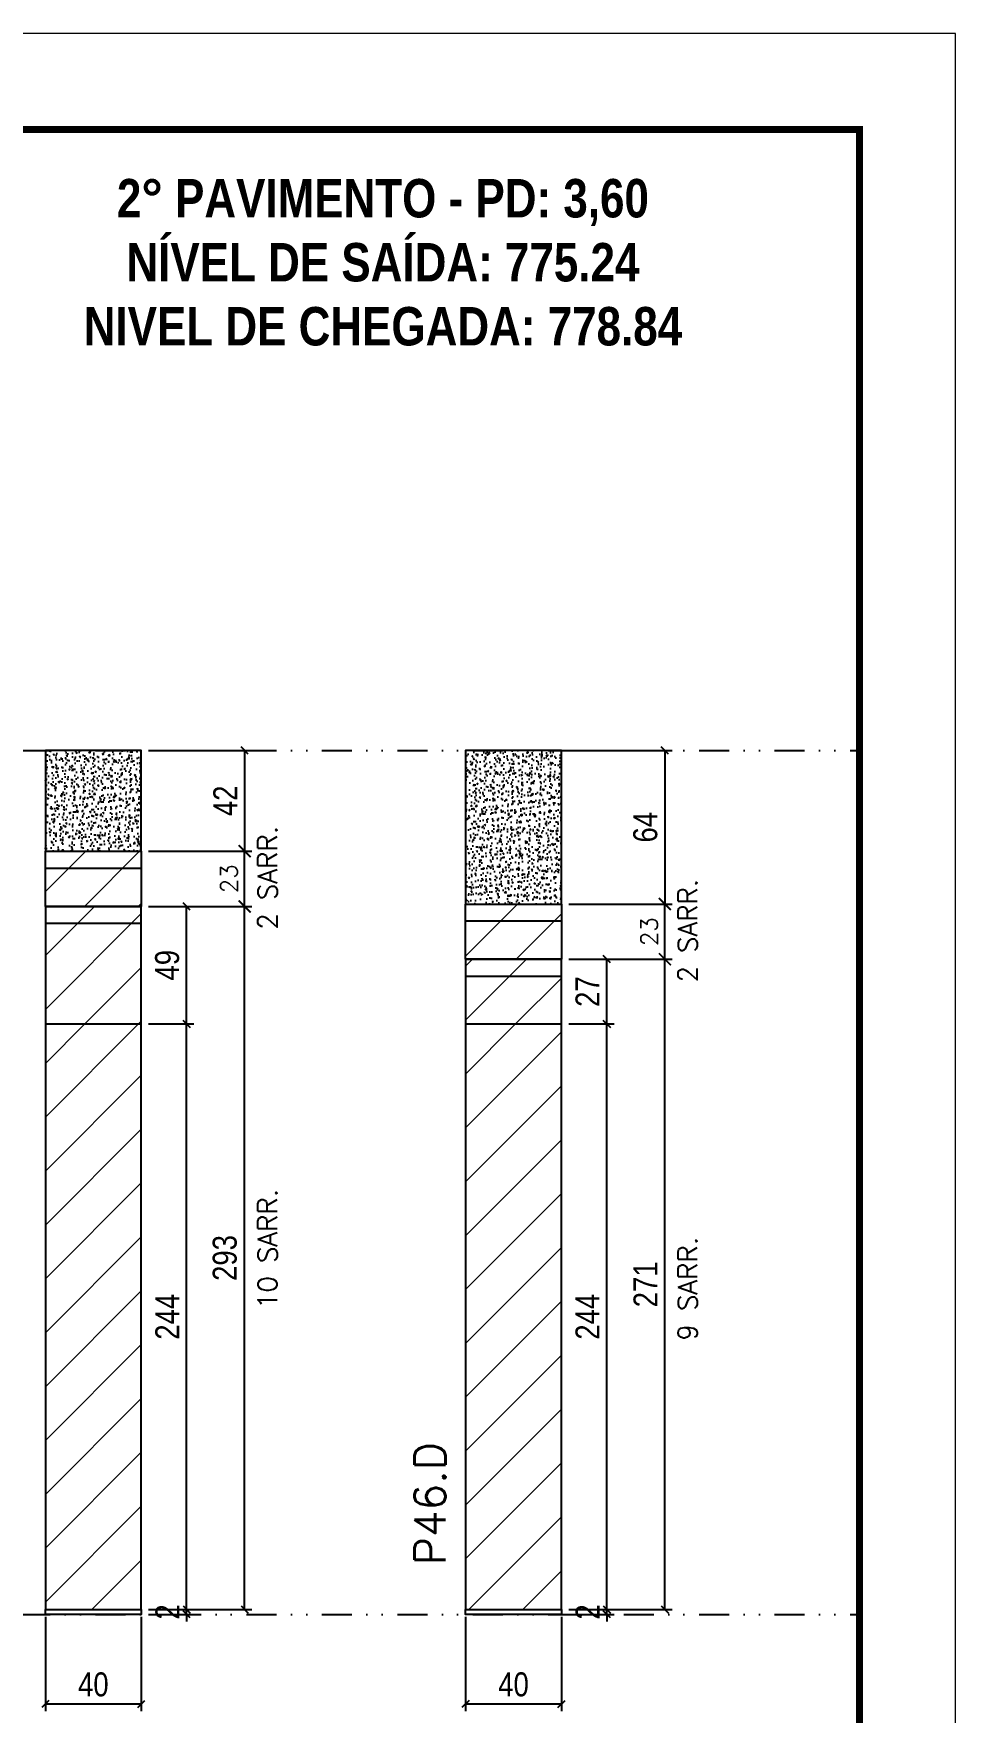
# Model space of a CAD drawing. Extents: x 2949 to 9203, y -16089 to 12527.
# Drawn here: x 7233 to 7618, y 7233 to 7932 of the extents above; entities that cross this region are included whole.
import ezdxf

# ---------------------------------------------------------------- set-up
doc = ezdxf.new("R2010")
doc.units = 0
doc.linetypes.add('DASHED', pattern=[0.75, 0.5, -0.25])
doc.linetypes.add('DIVIDE2', pattern=[0.625, 0.25, -0.125, 0, -0.125, 0, -0.125])
for name, color, linetype in [('COTA', 241, 'Continuous'), ('NOMENCLATURA', 7, 'Continuous'), ('Nível', 160, 'Continuous'), ('Painéis', 200, 'Continuous'), ('SARR_2.2x7', 40, 'Continuous')]:
    doc.layers.add(name, color=color, linetype=linetype)
for name, color, linetype, lineweight in [('Folhas', 255, 'Continuous', 9), ('Hachura', 251, 'Continuous', 9), ('SARRAFO DE PRESSAO', 251, 'DASHED', 9), ('Texto Seção', 7, 'Continuous', 15)]:
    doc.layers.add(name, color=color, linetype=linetype, lineweight=lineweight)
doc.styles.add('COTA TECNICA', font='techl___.ttf', dxfattribs={"height": 10})
doc.styles.add('COTA TECNICA-50', font='techl___.ttf', dxfattribs={"height": 10})
doc.styles.add('REGUA-120', font='ROMANS.shx', dxfattribs={"height": 15})
doc.styles.add('ROMANC', font='techb___.ttf', dxfattribs={"height": 2.5})
doc.styles.add('ROMANS', font='romans.shx')
doc.dimstyles.new('COTA PAINEL-50', dxfattribs={"dimtxt": 10, "dimasz": 3, "dimexe": 3, "dimexo": 3, "dimgap": 3, "dimtad": 1, "dimdec": 1, "dimzin": 12, "dimdsep": 46, "dimtxsty": 'COTA TECNICA-50', "dimblk1": 'OBLIQUE', "dimblk2": 'OBLIQUE', "dimsah": 1, "dimcen": 0.9, "dimclrd": 4, "dimclre": 4, "dimclrt": 240, "dimadec": 1, "dimazin": 3, "dimtfac": 1, "dimtdec": 1, "dimtmove": 0, "dimatfit": 3, "dimfxl": 1, "dimtolj": 1, "dimtzin": 12, "dimarcsym": 0})
doc.dimstyles.new('Cota Paínel', dxfattribs={"dimtxt": 7, "dimasz": 5, "dimexe": 3, "dimexo": 3, "dimgap": 3, "dimtad": 1, "dimdec": 1, "dimzin": 12, "dimdsep": 46, "dimtxsty": 'ROMANS', "dimblk": 'ARCHTICK', "dimcen": 0, "dimclrd": 4, "dimclre": 4, "dimclrt": 1, "dimadec": 1, "dimazin": 3, "dimtfac": 1, "dimtdec": 1, "dimtmove": 0, "dimatfit": 3, "dimldrblk": 'OBLIQUE', "dimfxl": 1, "dimtolj": 1, "dimtzin": 12, "dimarcsym": 0})
doc.dimstyles.new('PAINEL', dxfattribs={"dimtxt": 10, "dimasz": 3, "dimexe": 3, "dimexo": 3, "dimgap": 3, "dimtad": 1, "dimdec": 1, "dimzin": 12, "dimdsep": 46, "dimtxsty": 'COTA TECNICA', "dimblk1": 'OBLIQUE', "dimblk2": 'OBLIQUE', "dimsah": 1, "dimcen": 0.9, "dimclrd": 4, "dimclre": 4, "dimclrt": 240, "dimadec": 1, "dimazin": 3, "dimtfac": 1, "dimtdec": 1, "dimtmove": 0, "dimatfit": 3, "dimfxl": 1, "dimtolj": 1, "dimtzin": 12, "dimarcsym": 0})
pattern_1 = [(45, (-126071.967, -22713.47), (-11.2253202, 11.2253202), [])]

# ---------------------------------------------------------------- blocks, each defined once
blk = doc.blocks.new('9999999999')
at = {"layer": 'Folhas'}
blk.add_lwpolyline([(98138.98, 34190.21), (99623.98, 34190.21), (99623.98, 35240.21), (98138.98, 35240.21)], close=True, dxfattribs=at)
at = {"layer": 'Folhas', "color": 30, "const_width": 3}
blk.add_lwpolyline([(98213.98, 34230.21), (99583.98, 34230.21), (99583.98, 35200.21), (98213.98, 35200.21)], close=True, dxfattribs=at)
blk = doc.blocks.new('_Oblique')
at = {"color": 0, "linetype": 'ByBlock', "lineweight": -2}
blk.add_line((-0.5, -0.5), (0.5, 0.5), dxfattribs=at)
blk = doc.blocks.new('*D549')
at = {"layer": 'COTA', "color": 4, "lineweight": -2, "transparency": 16777216}
for p, q in [((7238.14, 7272.72), (7238.14, 7233.37)), ((7278.14, 7272.72), (7278.14, 7233.37)), ((7238.14, 7236.37), (7278.14, 7236.37))]:
    blk.add_line(p, q, dxfattribs=at)
at = {"layer": 'Defpoints', "color": 0, "transparency": 16777216}
for p in [(7238.14, 7275.72), (7278.14, 7275.72), (7278.14, 7236.37)]:
    blk.add_point(p, dxfattribs=at)
at = {"layer": 'COTA', "color": 4, "lineweight": -2, "transparency": 16777216, "xscale": 3, "yscale": 3, "zscale": 3, "rotation": 180}
blk.add_blockref('_Oblique', (7238.14, 7236.37), dxfattribs=at)
at = {"layer": 'COTA', "color": 4, "lineweight": -2, "transparency": 16777216, "xscale": 3, "yscale": 3, "zscale": 3}
blk.add_blockref('_Oblique', (7278.14, 7236.37), dxfattribs=at)
at = {"layer": 'COTA', "color": 240, "transparency": 16777216, "insert": (7258.14, 7244.47), "char_height": 10, "attachment_point": 5, "style": 'COTA TECNICA'}
blk.add_mtext('\\A1;40', dxfattribs=at)
blk = doc.blocks.new('*D550')
at = {"layer": 'COTA', "color": 4, "lineweight": -2, "transparency": 16777216}
for p, q in [((7281.14, 7275.72), (7300.04, 7275.72)), ((7297.04, 7275.72), (7297.04, 7278.72)), ((7297.04, 7273.72), (7297.04, 7275.72)), ((7281.14, 7273.72), (7300.04, 7273.72)), ((7297.04, 7273.72), (7297.04, 7270.72))]:
    blk.add_line(p, q, dxfattribs=at)
at = {"layer": 'Defpoints', "color": 0, "transparency": 16777216}
for p in [(7278.14, 7275.72), (7297.04, 7275.72), (7278.14, 7273.72)]:
    blk.add_point(p, dxfattribs=at)
at = {"layer": 'COTA', "color": 4, "lineweight": -2, "transparency": 16777216, "xscale": 3, "yscale": 3, "zscale": 3}
for p, rotation in [((7297.04, 7275.72), 270), ((7297.04, 7273.72), 90)]:
    blk.add_blockref('_Oblique', p, dxfattribs=dict(at, rotation=rotation))
at = {"layer": 'COTA', "color": 240, "transparency": 16777216, "insert": (7289.04, 7274.72), "char_height": 10, "attachment_point": 5, "rotation": 90, "style": 'COTA TECNICA-50'}
blk.add_mtext('\\A1;2', dxfattribs=at)
blk = doc.blocks.new('*D582')
at = {"layer": 'COTA', "color": 4, "linetype": 'ByBlock', "lineweight": -2, "transparency": 16777216}
for p, q in [((7281.14, 7633.72), (7324.22, 7633.72)), ((7321.22, 7633.72), (7321.22, 7591.72)), ((7281.14, 7591.72), (7324.22, 7591.72))]:
    blk.add_line(p, q, dxfattribs=at)
at = {"layer": 'Defpoints', "color": 0, "linetype": 'ByBlock', "transparency": 16777216}
for p in [(7278.14, 7633.72), (7278.14, 7591.72), (7321.22, 7591.72)]:
    blk.add_point(p, dxfattribs=at)
at = {"layer": 'COTA', "color": 4, "linetype": 'ByBlock', "lineweight": -2, "transparency": 16777216, "xscale": 3, "yscale": 3, "zscale": 3}
for p, rotation in [((7321.22, 7633.72), 90), ((7321.22, 7591.72), 270)]:
    blk.add_blockref('_Oblique', p, dxfattribs=dict(at, rotation=rotation))
at = {"layer": 'COTA', "color": 240, "linetype": 'ByBlock', "transparency": 16777216, "insert": (7313.15, 7612.72), "char_height": 10, "attachment_point": 5, "rotation": 90, "style": 'COTA TECNICA'}
blk.add_mtext('\\A1;42', dxfattribs=at)
blk = doc.blocks.new('*D583')
at = {"layer": 'COTA', "color": 4, "linetype": 'ByBlock', "lineweight": -2, "transparency": 16777216}
for p, q in [((7281.14, 7568.72), (7324.22, 7568.72)), ((7321.22, 7275.72), (7321.22, 7568.72)), ((7281.14, 7275.72), (7324.22, 7275.72))]:
    blk.add_line(p, q, dxfattribs=at)
at = {"layer": 'Defpoints', "color": 0, "linetype": 'ByBlock', "transparency": 16777216}
for p in [(7278.14, 7568.72), (7321.22, 7568.72), (7278.14, 7275.72)]:
    blk.add_point(p, dxfattribs=at)
at = {"layer": 'COTA', "color": 4, "linetype": 'ByBlock', "lineweight": -2, "transparency": 16777216, "xscale": 3, "yscale": 3, "zscale": 3}
for p, rotation in [((7321.22, 7568.72), 90), ((7321.22, 7275.72), 270)]:
    blk.add_blockref('_Oblique', p, dxfattribs=dict(at, rotation=rotation))
at = {"layer": 'COTA', "color": 240, "linetype": 'ByBlock', "transparency": 16777216, "insert": (7312.97, 7422.22), "char_height": 10, "attachment_point": 5, "rotation": 90, "style": 'COTA TECNICA'}
blk.add_mtext('\\A1;293', dxfattribs=at)
blk = doc.blocks.new('*D557')
at = {"layer": 'COTA', "color": 4, "lineweight": -2, "transparency": 16777216}
for p, q in [((7413.31, 7272.72), (7413.31, 7233.37)), ((7453.31, 7272.72), (7453.31, 7233.37)), ((7413.31, 7236.37), (7453.31, 7236.37))]:
    blk.add_line(p, q, dxfattribs=at)
at = {"layer": 'Defpoints', "color": 0, "transparency": 16777216}
for p in [(7413.31, 7275.72), (7453.31, 7275.72), (7453.31, 7236.37)]:
    blk.add_point(p, dxfattribs=at)
at = {"layer": 'COTA', "color": 4, "lineweight": -2, "transparency": 16777216, "xscale": 3, "yscale": 3, "zscale": 3, "rotation": 180}
blk.add_blockref('_Oblique', (7413.31, 7236.37), dxfattribs=at)
at = {"layer": 'COTA', "color": 4, "lineweight": -2, "transparency": 16777216, "xscale": 3, "yscale": 3, "zscale": 3}
blk.add_blockref('_Oblique', (7453.31, 7236.37), dxfattribs=at)
at = {"layer": 'COTA', "color": 240, "transparency": 16777216, "insert": (7433.31, 7244.47), "char_height": 10, "attachment_point": 5, "style": 'COTA TECNICA'}
blk.add_mtext('\\A1;40', dxfattribs=at)
blk = doc.blocks.new('*D558')
at = {"layer": 'COTA', "color": 4, "lineweight": -2, "transparency": 16777216}
for p, q in [((7456.31, 7275.72), (7475.22, 7275.72)), ((7472.22, 7275.72), (7472.22, 7278.72)), ((7472.22, 7273.72), (7472.22, 7275.72)), ((7456.31, 7273.72), (7475.22, 7273.72)), ((7472.22, 7273.72), (7472.22, 7270.72))]:
    blk.add_line(p, q, dxfattribs=at)
at = {"layer": 'Defpoints', "color": 0, "transparency": 16777216}
for p in [(7453.31, 7275.72), (7472.22, 7275.72), (7453.31, 7273.72)]:
    blk.add_point(p, dxfattribs=at)
at = {"layer": 'COTA', "color": 4, "lineweight": -2, "transparency": 16777216, "xscale": 3, "yscale": 3, "zscale": 3}
for p, rotation in [((7472.22, 7275.72), 270), ((7472.22, 7273.72), 90)]:
    blk.add_blockref('_Oblique', p, dxfattribs=dict(at, rotation=rotation))
at = {"layer": 'COTA', "color": 240, "transparency": 16777216, "insert": (7464.22, 7274.72), "char_height": 10, "attachment_point": 5, "rotation": 90, "style": 'COTA TECNICA-50'}
blk.add_mtext('\\A1;2', dxfattribs=at)
blk = doc.blocks.new('*D585')
at = {"layer": 'COTA', "color": 4, "linetype": 'ByBlock', "lineweight": -2, "transparency": 16777216}
for p, q in [((7456.31, 7633.72), (7499.39, 7633.72)), ((7496.39, 7633.72), (7496.39, 7569.72)), ((7456.31, 7569.72), (7499.39, 7569.72))]:
    blk.add_line(p, q, dxfattribs=at)
at = {"layer": 'Defpoints', "color": 0, "linetype": 'ByBlock', "transparency": 16777216}
for p in [(7453.31, 7633.72), (7453.31, 7569.72), (7496.39, 7569.72)]:
    blk.add_point(p, dxfattribs=at)
at = {"layer": 'COTA', "color": 4, "linetype": 'ByBlock', "lineweight": -2, "transparency": 16777216, "xscale": 3, "yscale": 3, "zscale": 3}
for p, rotation in [((7496.39, 7633.72), 90), ((7496.39, 7569.72), 270)]:
    blk.add_blockref('_Oblique', p, dxfattribs=dict(at, rotation=rotation))
at = {"layer": 'COTA', "color": 240, "linetype": 'ByBlock', "transparency": 16777216, "insert": (7488.29, 7601.72), "char_height": 10, "attachment_point": 5, "rotation": 90, "style": 'COTA TECNICA'}
blk.add_mtext('\\A1;64', dxfattribs=at)
blk = doc.blocks.new('*D586')
at = {"layer": 'COTA', "color": 4, "linetype": 'ByBlock', "lineweight": -2, "transparency": 16777216}
for p, q in [((7456.31, 7546.72), (7499.39, 7546.72)), ((7496.39, 7275.72), (7496.39, 7546.72)), ((7456.31, 7275.72), (7499.39, 7275.72))]:
    blk.add_line(p, q, dxfattribs=at)
at = {"layer": 'Defpoints', "color": 0, "linetype": 'ByBlock', "transparency": 16777216}
for p in [(7453.31, 7546.72), (7496.39, 7546.72), (7453.31, 7275.72)]:
    blk.add_point(p, dxfattribs=at)
at = {"layer": 'COTA', "color": 4, "linetype": 'ByBlock', "lineweight": -2, "transparency": 16777216, "xscale": 3, "yscale": 3, "zscale": 3}
for p, rotation in [((7496.39, 7546.72), 90), ((7496.39, 7275.72), 270)]:
    blk.add_blockref('_Oblique', p, dxfattribs=dict(at, rotation=rotation))
at = {"layer": 'COTA', "color": 240, "linetype": 'ByBlock', "transparency": 16777216, "insert": (7488.32, 7411.22), "char_height": 10, "attachment_point": 5, "rotation": 90, "style": 'COTA TECNICA'}
blk.add_mtext('\\A1;271', dxfattribs=at)
blk = doc.blocks.new('*D576')
at = {"layer": 'COTA', "color": 4, "linetype": 'ByBlock', "lineweight": -2, "transparency": 16777216}
for p, q in [((7281.14, 7519.72), (7300.04, 7519.72)), ((7297.04, 7275.72), (7297.04, 7519.72)), ((7281.14, 7275.72), (7300.04, 7275.72))]:
    blk.add_line(p, q, dxfattribs=at)
at = {"layer": 'Defpoints', "color": 0, "linetype": 'ByBlock', "transparency": 16777216}
for p in [(7278.14, 7519.72), (7297.04, 7519.72), (7278.14, 7275.72)]:
    blk.add_point(p, dxfattribs=at)
at = {"layer": 'COTA', "color": 4, "linetype": 'ByBlock', "lineweight": -2, "transparency": 16777216, "xscale": 3, "yscale": 3, "zscale": 3}
for p, rotation in [((7297.04, 7519.72), 90), ((7297.04, 7275.72), 270)]:
    blk.add_blockref('_Oblique', p, dxfattribs=dict(at, rotation=rotation))
at = {"layer": 'COTA', "color": 240, "linetype": 'ByBlock', "transparency": 16777216, "insert": (7288.97, 7397.72), "char_height": 10, "attachment_point": 5, "rotation": 90, "style": 'COTA TECNICA'}
blk.add_mtext('\\A1;244', dxfattribs=at)
blk = doc.blocks.new('*D577')
at = {"layer": 'COTA', "color": 4, "linetype": 'ByBlock', "lineweight": -2, "transparency": 16777216}
for p, q in [((7281.14, 7568.72), (7300.04, 7568.72)), ((7297.04, 7519.72), (7297.04, 7568.72)), ((7281.14, 7519.72), (7300.04, 7519.72))]:
    blk.add_line(p, q, dxfattribs=at)
at = {"layer": 'Defpoints', "color": 0, "linetype": 'ByBlock', "transparency": 16777216}
for p in [(7278.14, 7568.72), (7297.04, 7568.72), (7278.14, 7519.72)]:
    blk.add_point(p, dxfattribs=at)
at = {"layer": 'COTA', "color": 4, "linetype": 'ByBlock', "lineweight": -2, "transparency": 16777216, "xscale": 3, "yscale": 3, "zscale": 3}
for p, rotation in [((7297.04, 7568.72), 90), ((7297.04, 7519.72), 270)]:
    blk.add_blockref('_Oblique', p, dxfattribs=dict(at, rotation=rotation))
at = {"layer": 'COTA', "color": 240, "linetype": 'ByBlock', "transparency": 16777216, "insert": (7288.94, 7544.22), "char_height": 10, "attachment_point": 5, "rotation": 90, "style": 'COTA TECNICA'}
blk.add_mtext('\\A1;49', dxfattribs=at)
blk = doc.blocks.new('*D578')
at = {"layer": 'COTA', "color": 4, "linetype": 'ByBlock', "lineweight": -2, "transparency": 16777216}
for p, q in [((7456.31, 7519.72), (7475.22, 7519.72)), ((7472.22, 7275.72), (7472.22, 7519.72)), ((7456.31, 7275.72), (7475.22, 7275.72))]:
    blk.add_line(p, q, dxfattribs=at)
at = {"layer": 'Defpoints', "color": 0, "linetype": 'ByBlock', "transparency": 16777216}
for p in [(7453.31, 7519.72), (7472.22, 7519.72), (7453.31, 7275.72)]:
    blk.add_point(p, dxfattribs=at)
at = {"layer": 'COTA', "color": 4, "linetype": 'ByBlock', "lineweight": -2, "transparency": 16777216, "xscale": 3, "yscale": 3, "zscale": 3}
for p, rotation in [((7472.22, 7519.72), 90), ((7472.22, 7275.72), 270)]:
    blk.add_blockref('_Oblique', p, dxfattribs=dict(at, rotation=rotation))
at = {"layer": 'COTA', "color": 240, "linetype": 'ByBlock', "transparency": 16777216, "insert": (7464.14, 7397.72), "char_height": 10, "attachment_point": 5, "rotation": 90, "style": 'COTA TECNICA'}
blk.add_mtext('\\A1;244', dxfattribs=at)
blk = doc.blocks.new('*D579')
at = {"layer": 'COTA', "color": 4, "linetype": 'ByBlock', "lineweight": -2, "transparency": 16777216}
for p, q in [((7456.31, 7546.72), (7475.22, 7546.72)), ((7472.22, 7519.72), (7472.22, 7546.72)), ((7456.31, 7519.72), (7475.22, 7519.72))]:
    blk.add_line(p, q, dxfattribs=at)
at = {"layer": 'Defpoints', "color": 0, "linetype": 'ByBlock', "transparency": 16777216}
for p in [(7453.31, 7546.72), (7472.22, 7546.72), (7453.31, 7519.72)]:
    blk.add_point(p, dxfattribs=at)
at = {"layer": 'COTA', "color": 4, "linetype": 'ByBlock', "lineweight": -2, "transparency": 16777216, "xscale": 3, "yscale": 3, "zscale": 3}
for p, rotation in [((7472.22, 7546.72), 90), ((7472.22, 7519.72), 270)]:
    blk.add_blockref('_Oblique', p, dxfattribs=dict(at, rotation=rotation))
at = {"layer": 'COTA', "color": 240, "linetype": 'ByBlock', "transparency": 16777216, "insert": (7464.14, 7533.22), "char_height": 10, "attachment_point": 5, "rotation": 90, "style": 'COTA TECNICA'}
blk.add_mtext('\\A1;27', dxfattribs=at)
blk = doc.blocks.new('_ArchTick')
at = {"color": 0, "linetype": 'ByBlock', "const_width": 0.15}
blk.add_lwpolyline([(-0.5, -0.5), (0.5, 0.5)], dxfattribs=at)
blk = doc.blocks.new('*D568')
at = {"layer": 'COTA', "color": 4, "lineweight": -2, "transparency": 16777216}
for p, q in [((7281.14, 7591.72), (7324.22, 7591.72)), ((7321.22, 7568.72), (7321.22, 7591.72)), ((7281.14, 7568.72), (7324.22, 7568.72))]:
    blk.add_line(p, q, dxfattribs=at)
at = {"layer": 'Defpoints', "color": 0, "transparency": 16777216}
for p in [(7278.14, 7591.72), (7321.22, 7591.72), (7278.14, 7568.72)]:
    blk.add_point(p, dxfattribs=at)
at = {"layer": 'COTA', "color": 4, "lineweight": -2, "transparency": 16777216, "xscale": 5, "yscale": 5, "zscale": 5}
for p, rotation in [((7321.22, 7591.72), 90), ((7321.22, 7568.72), 270)]:
    blk.add_blockref('_ArchTick', p, dxfattribs=dict(at, rotation=rotation))
at = {"layer": 'COTA', "color": 1, "transparency": 16777216, "insert": (7314.72, 7580.22), "char_height": 7, "attachment_point": 5, "rotation": 90, "style": 'ROMANS'}
blk.add_mtext('\\A1;23', dxfattribs=at)
blk = doc.blocks.new('*D540')
at = {"layer": 'COTA', "color": 4, "lineweight": -2, "transparency": 16777216}
for p, q in [((7456.31, 7569.72), (7499.39, 7569.72)), ((7496.39, 7546.72), (7496.39, 7569.72)), ((7456.31, 7546.72), (7499.39, 7546.72))]:
    blk.add_line(p, q, dxfattribs=at)
at = {"layer": 'Defpoints', "color": 0, "transparency": 16777216}
for p in [(7453.31, 7569.72), (7496.39, 7569.72), (7453.31, 7546.72)]:
    blk.add_point(p, dxfattribs=at)
at = {"layer": 'COTA', "color": 4, "lineweight": -2, "transparency": 16777216, "xscale": 5, "yscale": 5, "zscale": 5}
for p, rotation in [((7496.39, 7569.72), 90), ((7496.39, 7546.72), 270)]:
    blk.add_blockref('_ArchTick', p, dxfattribs=dict(at, rotation=rotation))
at = {"layer": 'COTA', "color": 1, "transparency": 16777216, "insert": (7489.89, 7558.22), "char_height": 7, "attachment_point": 5, "rotation": 90, "style": 'ROMANS'}
blk.add_mtext('\\A1;23', dxfattribs=at)

msp = doc.modelspace()

# ---------------------------------------------------------------- hatches: boundary and pattern name
at = {"layer": 'COTA', "linetype": 'ByBlock'}
h = msp.add_hatch(dxfattribs=at)
h.set_pattern_fill('AR-CONC', color=256, scale=0.03)
h.set_pattern_definition([(50, (-124470.9665, -21576.6954), (5.46554007, -0.47817257), [0.5715, -6.2865]), (355, (-124470.9665, -21576.6954), (-1.05730264, 5.73170536), [0.4572, -5.02921753]), (100.4514447, (-124470.511, -21576.735), (4.40823741, 5.25353256), [0.48570026, -5.34270734]), (46.1842, (-124470.9665, -21575.1714), (8.13237123, -1.26126984), [0.85725, -9.42975]), (96.6355576, (-124470.289, -21575.2765), (7.122124, 7.42278374), [0.7285507, -8.01406824]), (351.184151, (-124470.9665, -21575.171), (7.122124, 7.42278374), [0.685799, -7.54379196]), (21, (-124470.2045, -21575.5524), (4.54843174, -3.06795595), [0.5715, -6.2865]), (326, (-124470.2045, -21575.5524), (1.85406085, 5.52563898), [0.4572, -5.0292]), (71.451445, (-124469.8255, -21575.808), (6.40249258, 2.45768307), [0.48570026, -5.34269813]), (37.5, (-124470.9665, -21576.6954), (0.092658098, 2.536651166), [0, -4.96824, 0, -5.1054, 0, -5.04825]), (7.5, (-124470.9665, -21576.6954), (2.004589875, 3.005417245), [0, -2.91084, 0, -4.85394, 0, -1.92405]), (327.5, (-124472.6658, -21576.6954), (4.067717855, -0.17186232), [0, -1.905, 0, -5.9436, 0, -7.8867]), (317.5, (-124473.4278, -21576.6954), (4.44387544, 0.76279473), [0, -2.4765, 0, -3.94716, 0, -5.6007])])
h.paths.add_polyline_path([(7238.14, 7591.72), (7278.14, 7591.72), (7278.14, 7633.72), (7238.14, 7633.72)])
h = msp.add_hatch(dxfattribs=at)
h.set_pattern_fill('AR-CONC', color=256, scale=0.03)
h.set_pattern_definition([(50, (-124311.794, -21581.6954), (5.46554007, -0.47817257), [0.5715, -6.2865]), (355, (-124311.794, -21581.6954), (-1.05730264, 5.73170536), [0.4572, -5.02921753]), (100.4514447, (-124311.3384, -21581.735), (4.40823741, 5.25353256), [0.48570026, -5.34270734]), (46.1842, (-124311.794, -21580.1714), (8.13237123, -1.26126984), [0.85725, -9.42975]), (96.6355576, (-124311.116, -21580.2765), (7.122124, 7.42278374), [0.7285507, -8.01406824]), (351.184151, (-124311.794, -21580.171), (7.122124, 7.42278374), [0.685799, -7.54379196]), (21, (-124311.032, -21580.5524), (4.54843174, -3.06795595), [0.5715, -6.2865]), (326, (-124311.032, -21580.5524), (1.85406085, 5.52563898), [0.4572, -5.0292]), (71.451445, (-124310.653, -21580.808), (6.40249258, 2.45768307), [0.48570026, -5.34269813]), (37.5, (-124311.7939, -21581.6954), (0.092658098, 2.536651166), [0, -4.96824, 0, -5.1054, 0, -5.04825]), (7.5, (-124311.7939, -21581.6954), (2.004589875, 3.005417245), [0, -2.91084, 0, -4.85394, 0, -1.92405]), (327.5, (-124313.4931, -21581.6954), (4.067717855, -0.17186232), [0, -1.905, 0, -5.9436, 0, -7.8867]), (317.5, (-124314.255, -21581.6954), (4.44387544, 0.76279473), [0, -2.4765, 0, -3.94716, 0, -5.6007])])
h.paths.add_polyline_path([(7413.31, 7569.72), (7453.31, 7569.72), (7453.31, 7633.72), (7413.31, 7633.72)])
at = {"layer": 'Hachura'}
h = msp.add_hatch(dxfattribs=at)
h.set_pattern_fill('ANSI31', color=256, scale=5)
h.paths.add_polyline_path([(7278.14, 7591.72), (7238.14, 7591.72), (7238.14, 7568.72), (7278.14, 7568.72)])
h = msp.add_hatch(dxfattribs=at)
h.set_pattern_fill('ANSI31', color=256, scale=5)
h.paths.add_polyline_path([(7453.31, 7569.72), (7413.31, 7569.72), (7413.31, 7546.72), (7453.31, 7546.72)])
at = {"layer": 'Hachura', "linetype": 'ByBlock'}
h = msp.add_hatch(dxfattribs=at)
h.set_pattern_fill('ANSI31', color=256, scale=5)
h.set_pattern_definition(pattern_1)
h.paths.add_polyline_path([(7278.14, 7568.72), (7238.14, 7568.72), (7238.14, 7519.72), (7278.14, 7519.72)])
h = msp.add_hatch(dxfattribs=at)
h.set_pattern_fill('ANSI31', color=256, scale=5)
h.set_pattern_definition(pattern_1)
h.paths.add_polyline_path([(7453.31, 7546.72), (7413.31, 7546.72), (7413.31, 7519.72), (7453.31, 7519.72)])
h = msp.add_hatch(dxfattribs=at)
h.set_pattern_fill('ANSI31', color=256, scale=5)
h.set_pattern_definition(pattern_1)
h.paths.add_polyline_path([(7278.14, 7519.72), (7238.14, 7519.72), (7238.14, 7275.72), (7278.14, 7275.72)])
h = msp.add_hatch(dxfattribs=at)
h.set_pattern_fill('ANSI31', color=256, scale=5)
h.set_pattern_definition(pattern_1)
h.paths.add_polyline_path([(7453.31, 7519.72), (7413.31, 7519.72), (7413.31, 7275.72), (7453.31, 7275.72)])

# ---------------------------------------------------------------- linework, layer by layer
at = {"layer": 'COTA', "linetype": 'ByBlock'}
for points in [[(7238.14, 7591.72), (7278.14, 7591.72), (7278.14, 7633.72), (7238.14, 7633.72)], [(7413.31, 7569.72), (7453.31, 7569.72), (7453.31, 7633.72), (7413.31, 7633.72)]]:
    msp.add_lwpolyline(points, close=True, dxfattribs=at)
at = {"layer": 'Nível', "color": 4, "linetype": 'DIVIDE2', "ltscale": 50}
for p, q in [((6567.19, 7633.72), (7577.53, 7633.72)), ((6567.19, 7273.72), (7577.53, 7273.72))]:
    msp.add_line(p, q, dxfattribs=at)
at = {"layer": 'Painéis'}
for p, q in [((7238.14, 7568.72), (7278.14, 7568.72)), ((7278.14, 7568.72), (7238.14, 7568.72)), ((7238.14, 7568.72), (7238.14, 7568.72)), ((7278.14, 7568.72), (7278.14, 7568.72)), ((7238.14, 7519.72), (7278.14, 7519.72)), ((7413.31, 7519.72), (7453.31, 7519.72))]:
    msp.add_line(p, q, dxfattribs=at)
for points in [[(7238.14, 7591.72), (7278.14, 7591.72), (7278.14, 7568.72), (7238.14, 7568.72)], [(7413.31, 7569.72), (7453.31, 7569.72), (7453.31, 7546.72), (7413.31, 7546.72)], [(7238.14, 7275.72), (7278.14, 7275.72), (7278.14, 7568.72), (7238.14, 7568.72)], [(7413.31, 7275.72), (7453.31, 7275.72), (7453.31, 7546.72), (7413.31, 7546.72)], [(7413.31, 7546.72), (7453.31, 7546.72), (7453.31, 7546.72), (7413.31, 7546.72)], [(7238.14, 7275.72), (7278.14, 7275.72), (7278.14, 7273.72), (7238.14, 7273.72)], [(7413.31, 7275.72), (7453.31, 7275.72), (7453.31, 7273.72), (7413.31, 7273.72)]]:
    msp.add_lwpolyline(points, close=True, dxfattribs=at)
at = {"layer": 'SARR_2.2x7'}
for p, q in [((7238.14, 7584.72), (7278.14, 7584.72)), ((7413.31, 7562.72), (7453.31, 7562.72)), ((7238.14, 7561.72), (7278.14, 7561.72)), ((7413.31, 7539.72), (7453.31, 7539.72))]:
    msp.add_line(p, q, dxfattribs=at)

# ---------------------------------------------------------------- block references
at = {"layer": 'SARRAFO DE PRESSAO', "color": 6, "linetype": 'ByBlock'}
msp.add_blockref('9999999999', (-92006.44, -27307.77), dxfattribs=at)

# ---------------------------------------------------------------- texts
at = {"layer": 'NOMENCLATURA', "color": 2, "insert": (7378.86, 7898.5), "char_height": 16, "attachment_point": 2, "style": 'ROMANC'}
msp.add_mtext_dynamic_manual_height_columns('\\P2° PAVIMENTO - PD: 3,60\\PNÍVEL DE SAÍDA: 775.24\\PNIVEL DE CHEGADA: 778.84', width=300.2766, gutter_width=1, heights=[0], dxfattribs=at)
at = {"layer": 'Texto Seção', "linetype": 'Continuous', "style": 'ROMANS'}
for s, p in [('2 SARR.', (7334.72, 7559.04)), ('2 SARR.', (7509.89, 7537.03)), ('10 SARR.', (7334.72, 7400.94)), ('9 SARR.', (7509.89, 7387.8))]:
    msp.add_text(s, height=8, rotation=90, dxfattribs=at).set_placement(p)
at = {"layer": 'Texto Seção', "insert": (7404.98, 7294.18), "char_height": 13, "width": 285.3299, "attachment_point": 7, "rotation": 90, "style": 'REGUA-120'}
msp.add_mtext('P46.D', dxfattribs=at)

# ---------------------------------------------------------------- dimensions: what is measured, and where the dimension line sits
at = {"layer": 'COTA', "linetype": 'ByBlock'}
for base, p1, p2, picture, middle in [((7321.22, 7591.72), (7278.14, 7633.72), (7278.14, 7591.72), '*D582', (7313.15, 7612.72)), ((7496.39, 7569.72), (7453.31, 7633.72), (7453.31, 7569.72), '*D585', (7488.29, 7601.72)), ((7321.22, 7568.72), (7278.14, 7275.72), (7278.14, 7568.72), '*D583', (7312.97, 7422.22)), ((7496.39, 7546.72), (7453.31, 7275.72), (7453.31, 7546.72), '*D586', (7488.32, 7411.22)), ((7297.04, 7519.72), (7278.14, 7275.72), (7278.14, 7519.72), '*D576', (7288.97, 7397.72)), ((7472.22, 7519.72), (7453.31, 7275.72), (7453.31, 7519.72), '*D578', (7464.14, 7397.72))]:
    dim = msp.add_linear_dim(base=base, p1=p1, p2=p2, angle=90, dimstyle='PAINEL', dxfattribs=at)
    dim.commit()
    dim.dimension.update_dxf_attribs({"geometry": picture, "text_midpoint": middle})
at = {"layer": 'COTA'}
for base, p1, p2, picture, middle in [((7321.22, 7591.72), (7278.14, 7568.72), (7278.14, 7591.72), '*D568', (7314.72, 7580.22)), ((7496.39, 7569.72), (7453.31, 7546.72), (7453.31, 7569.72), '*D540', (7489.89, 7558.22))]:
    dim = msp.add_linear_dim(base=base, p1=p1, p2=p2, angle=90, dimstyle='Cota Paínel', dxfattribs=at)
    dim.commit()
    dim.dimension.update_dxf_attribs({"geometry": picture, "text_midpoint": middle})
at = {"layer": 'COTA', "linetype": 'ByBlock'}
for base, p1, p2, picture, middle in [((7297.04, 7568.72), (7278.14, 7519.72), (7278.14, 7568.72), '*D577', (7288.94, 7544.22)), ((7472.22, 7546.72), (7453.31, 7519.72), (7453.31, 7546.72), '*D579', (7464.14, 7533.22))]:
    dim = msp.add_linear_dim(base=base, p1=p1, p2=p2, angle=90, dimstyle='PAINEL', override={"dimtmove": 1}, dxfattribs=at)
    dim.commit()
    dim.dimension.update_dxf_attribs({"geometry": picture, "text_midpoint": middle})
at = {"layer": 'COTA'}
for base, p1, p2, picture, middle in [((7278.14, 7236.37), (7238.14, 7275.72), (7278.14, 7275.72), '*D549', (7258.14, 7244.47)), ((7453.31, 7236.37), (7413.31, 7275.72), (7453.31, 7275.72), '*D557', (7433.31, 7244.47))]:
    dim = msp.add_linear_dim(base=base, p1=p1, p2=p2, dimstyle='PAINEL', override={"dimarcsym": 2}, dxfattribs=at)
    dim.commit()
    dim.dimension.update_dxf_attribs({"geometry": picture, "text_midpoint": middle})
for base, p1, p2, picture, middle in [((7297.04, 7275.72), (7278.14, 7273.72), (7278.14, 7275.72), '*D550', (7297.04, 7274.72)), ((7472.22, 7275.72), (7453.31, 7273.72), (7453.31, 7275.72), '*D558', (7472.22, 7274.72))]:
    dim = msp.add_linear_dim(base=base, p1=p1, p2=p2, angle=90, dimstyle='COTA PAINEL-50', dxfattribs=at)
    dim.commit()
    dim.dimension.update_dxf_attribs({"geometry": picture, "text_midpoint": middle, "dimtype": 160})

doc.saveas('drawing.dxf')
